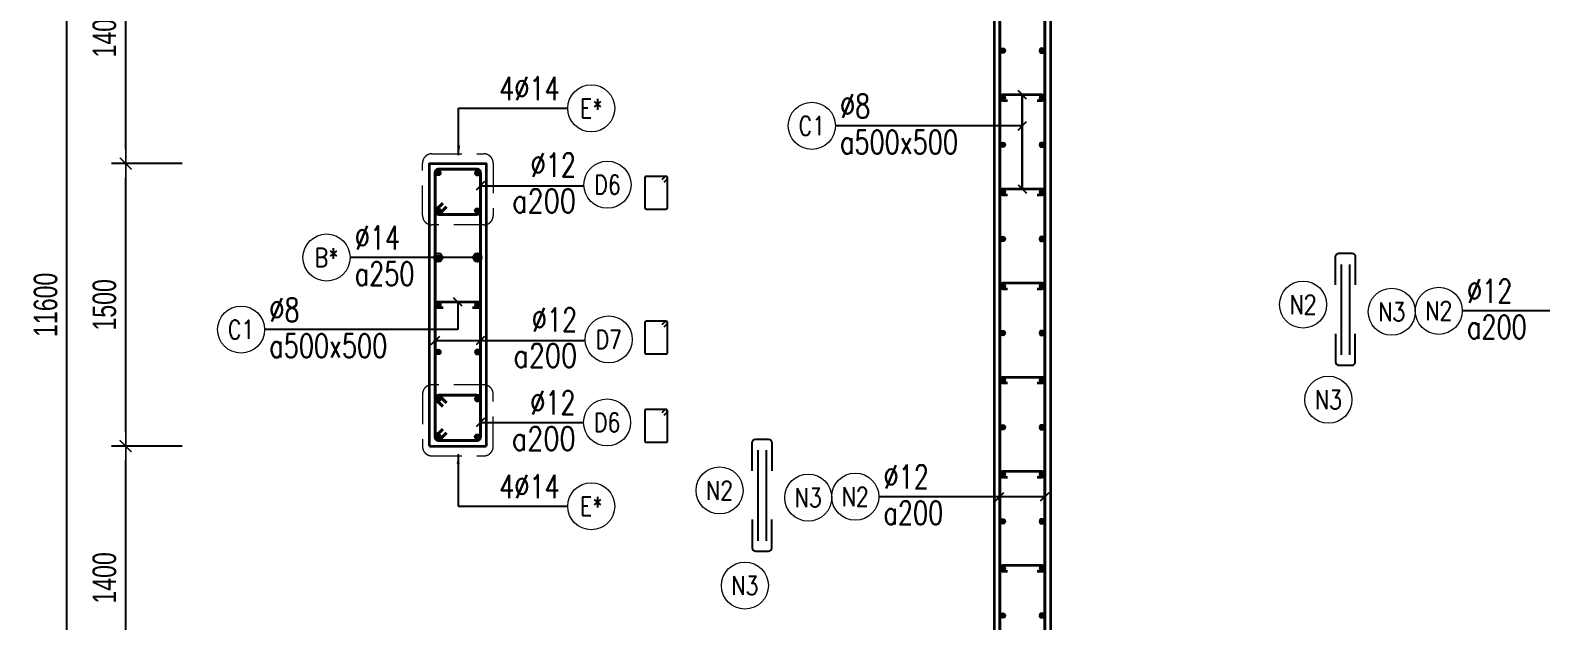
# Model space of a CAD drawing. Header units: millimetres. Extents: x 988833 to 1318015, y -9365 to 47591.
# Drawn here: x 1200475 to 1208500, y 5008 to 8144 of the extents above; entities that cross this region are included whole.
import ezdxf
from ezdxf.enums import TextEntityAlignment as Align

# ---------------------------------------------------------------- set-up
doc = ezdxf.new("R2010")
doc.units = ezdxf.units.MM
doc.header["$MEASUREMENT"] = 0
doc.linetypes.add('HIDDEN', pattern=[9.525, 6.35, -3.175])
doc.linetypes.add('HIDDEN2', pattern=[4.7625, 3.175, -1.5875])
doc.layers.get('0').update_dxf_attribs({"lineweight": 20})
doc.layers.get('Defpoints').update_dxf_attribs({"color": 151, "lineweight": 9})
doc.layers.add('Hidden', color=9, linetype='HIDDEN')
doc.layers.add('Ligature', color=1, linetype='Continuous')
for name, color, linetype, lineweight in [('KC-LEADER', 153, 'Continuous', 18), ('KC-THEP', 6, 'Continuous', 40), ('NDC_S_DIM', 1, 'Continuous', 15), ('NDC_S_HIDDEN', 8, 'HIDDEN2', 13), ('NDC_S_LEADER', 1, 'Continuous', 15), ('NDC_S_REBAR', 4, 'Continuous', 35), ('NDC_S_STIRRUP', 4, 'Continuous', 40), ('NDC_S_VN TEXT', 7, 'Continuous', 20), ('NDC_S_WALL', 6, 'Continuous', 35)]:
    doc.layers.add(name, color=color, linetype=linetype, lineweight=lineweight)
doc.styles.add('NDC_ARIAL', font='arial.ttf', dxfattribs={"width": 0.85})
doc.styles.add('NDC_DIM', font='', dxfattribs={"width": 0.75})
doc.styles.add('NDC_EN TXT', font='romans.shx', dxfattribs={"width": 0.8})
doc.styles.get('NDC_DIM').set_extended_font_data('Dotum')
doc.dimstyles.new('NDC_1-50', dxfattribs={"dimscale": 50, "dimtxt": 2.5, "dimasz": 1, "dimexe": 1.5, "dimexo": 0, "dimgap": 0.8, "dimtad": 1, "dimdec": 0, "dimdsep": 46, "dimtxsty": 'NDC_ARIAL', "dimblk": 'DIMMARK', "dimcen": 49999.938995, "dimdle": 1.5, "dimclrd": 1, "dimclre": 1, "dimclrt": 3, "dimadec": 0, "dimazin": 0, "dimtfac": 1, "dimtdec": 0, "dimtix": 1, "dimtmove": 2, "dimatfit": 3, "dimfxl": 1, "dimarcsym": 0})
doc.dimstyles.new('NDC_dim_30', dxfattribs={"dimscale": 30, "dimtxt": 2.5, "dimasz": 1.5, "dimexe": 1.5, "dimexo": 2.5, "dimgap": 1, "dimtad": 1, "dimdec": 0, "dimzin": 0, "dimdsep": 46, "dimtxsty": 'NDC_DIM', "dimblk": 'DIMMARK', "dimcen": 0.09, "dimdle": 1.2, "dimclrd": 1, "dimclre": 1, "dimclrt": 3, "dimadec": 0, "dimazin": 0, "dimtfac": 1, "dimtdec": 0, "dimtix": 1, "dimtofl": 0, "dimtmove": 0, "dimatfit": 3, "dimfxl": 6, "dimfxlon": 1, "dimtolj": 1, "dimtzin": 0, "dimarcsym": 0})
doc.dimstyles.new('NDC_dim_50', dxfattribs={"dimscale": 50, "dimtxt": 2.5, "dimasz": 1.5, "dimexe": 1.5, "dimexo": 2.5, "dimgap": 1, "dimtad": 1, "dimdec": 0, "dimzin": 0, "dimdsep": 46, "dimtxsty": 'NDC_DIM', "dimblk": 'DIMMARK', "dimcen": 0.09, "dimdle": 1.2, "dimclrd": 1, "dimclre": 1, "dimclrt": 3, "dimadec": 0, "dimazin": 0, "dimtfac": 1, "dimtdec": 0, "dimtix": 1, "dimtofl": 0, "dimtmove": 0, "dimatfit": 3, "dimfxl": 6, "dimfxlon": 1, "dimtolj": 1, "dimtzin": 0, "dimarcsym": 0})

# ---------------------------------------------------------------- blocks, each defined once
blk = doc.blocks.new('THEP')
at = {"layer": 'KC-LEADER', "color": 6}
blk.add_circle((0, 0), 14, dxfattribs=at)
at = {"layer": 'KC-THEP'}
for p, q in [((-14, 0), (14, 0)), ((9.9, 9.9), (-9.9, -9.9)), ((-9.9, 9.9), (9.9, -9.9)), ((0, 14), (0, -14))]:
    blk.add_line(p, q, dxfattribs=at)
blk = doc.blocks.new('A$C7BC65A55')
at = {"layer": 'Ligature'}
for p, q in [((-15.2, 372, 0), (-15.2, 38.5, 0)), ((15.2, 372, 0), (15.2, 38.5, 0))]:
    blk.add_line(p, q, dxfattribs=at)
for points in [[(-36.2, 296.5), (-36.2, 400.9, -0.414214), (-24, 413.1), (24, 413.1, -0.414214), (36.2, 400.9), (36.2, 296.5)], [(-36.2, 116.5), (-36.2, 12.2, 0.414214), (-24, 0), (24, 0, 0.414214), (36.2, 12.2), (36.2, 116.5)]]:
    blk.add_lwpolyline(points, format="xyb", dxfattribs=at)
blk = doc.blocks.new('DIMMARK')
at = {"layer": 'NDC_S_DIM', "color": 1}
blk.add_line((-1.5, 0), (1, 0), dxfattribs=at)
at = {"layer": 'NDC_S_DIM', "color": 2, "const_width": 0.1}
blk.add_lwpolyline([(-0.42, -0.42), (0.42, 0.42)], dxfattribs=at)
blk = doc.blocks.new('*U11')
blk.add_circle((-2.5, 0), 2.5)
at = {"layer": 'NDC_S_VN TEXT', "color": 3, "style": 'NDC_EN TXT', "width": 0.75}
for tag, p in [('DK1', (0.5, 0.85)), ('KC1', (0.5, -2.97))]:
    blk.add_attdef(tag, p, '', height=2.5, dxfattribs=at)
at = {"layer": 'NDC_S_VN TEXT', "color": 7, "style": 'NDC_EN TXT', "width": 0.8}
blk.add_attdef('SH2', text='', height=2, dxfattribs=at).set_placement((-2.5, 0), align=Align.MIDDLE)
blk = doc.blocks.new('*U12')
blk.add_circle((-2.5, 0), 2.5)
at = {"layer": 'NDC_S_VN TEXT', "color": 3, "style": 'NDC_EN TXT', "width": 0.75}
for tag, p in [('DK1', (0.5, 0.85)), ('KC1', (0.5, -2.97))]:
    blk.add_attdef(tag, p, '', height=2.5, dxfattribs=at)
at = {"layer": 'NDC_S_VN TEXT', "color": 7, "style": 'NDC_EN TXT', "width": 0.8}
blk.add_attdef('SH2', text='', height=2, dxfattribs=at).set_placement((-2.5, 0), align=Align.MIDDLE)
blk = doc.blocks.new('*U9')
blk.add_circle((2.5, 0), 2.5)
at = {"layer": 'NDC_S_VN TEXT', "color": 3, "style": 'NDC_EN TXT', "width": 0.75}
blk.add_attdef('DK2', text='', height=2.5, dxfattribs=at).set_placement((-0.85, 0.85), align=Align.RIGHT)
at = {"layer": 'NDC_S_VN TEXT', "color": 7, "style": 'NDC_EN TXT', "width": 0.8}
blk.add_attdef('SH3', text='', height=2, dxfattribs=at).set_placement((2.5, 0), align=Align.MIDDLE)
blk = doc.blocks.new('*U10')
blk.add_circle((2.5, 0), 2.5)
at = {"layer": 'NDC_S_VN TEXT', "color": 3, "style": 'NDC_EN TXT'}
for tag, width, p in [('DK2', 0.75, (-0.85, 0.85)), ('KC2', 0.8, (-0.85, -2.97))]:
    blk.add_attdef(tag, text='', height=2.5, dxfattribs=dict(at, width=width)).set_placement(p, align=Align.RIGHT)
at = {"layer": 'NDC_S_VN TEXT', "color": 7, "style": 'NDC_EN TXT', "width": 0.8}
blk.add_attdef('SH3', text='', height=2, dxfattribs=at).set_placement((2.5, 0), align=Align.MIDDLE)
blk = doc.blocks.new('*D1316')
at = {"layer": 'Defpoints', "color": 0, "ltscale": 200, "transparency": 16777216}
for p in [(1200669.3, 12485.6), (1202710.4, 12485.6), (1202710.5, 885.9)]:
    blk.add_point(p, dxfattribs=at)
at = {"layer": 'NDC_S_DIM', "color": 1, "lineweight": -2, "ltscale": 200, "transparency": 16777216}
for p, q in [((1200969.3, 12485.6), (1200594.3, 12485.6)), ((1200669.3, 960.9), (1200669.3, 12410.6)), ((1200969.3, 885.9), (1200594.3, 885.9))]:
    blk.add_line(p, q, dxfattribs=at)
at = {"layer": 'NDC_S_DIM', "color": 1, "lineweight": -2, "ltscale": 200, "transparency": 16777216, "xscale": 75, "yscale": 75, "zscale": 75}
for p, rotation in [((1200669.3, 12485.6), 90), ((1200669.3, 885.9), 270)]:
    blk.add_blockref('DIMMARK', p, dxfattribs=dict(at, rotation=rotation))
at = {"layer": 'NDC_S_DIM', "color": 3, "ltscale": 200, "transparency": 16777216, "insert": (1200556.7, 6685.7), "char_height": 125, "attachment_point": 5, "rotation": 90, "style": 'NDC_DIM'}
blk.add_mtext('\\A1;11600', dxfattribs=at)
blk = doc.blocks.new('*D1337')
at = {"layer": 'Defpoints', "color": 0, "ltscale": 200, "transparency": 16777216}
for p in [(1200981.9, 5935.6), (1202746.5, 5935.6), (1202746.5, 4535.6)]:
    blk.add_point(p, dxfattribs=at)
at = {"layer": 'NDC_S_DIM', "color": 1, "lineweight": -2, "ltscale": 200, "transparency": 16777216}
for p, q in [((1201281.9, 5935.6), (1200906.9, 5935.6)), ((1200981.9, 4610.6), (1200981.9, 5860.6)), ((1201281.9, 4535.6), (1200906.9, 4535.6))]:
    blk.add_line(p, q, dxfattribs=at)
at = {"layer": 'NDC_S_DIM', "color": 1, "lineweight": -2, "ltscale": 200, "transparency": 16777216, "xscale": 75, "yscale": 75, "zscale": 75}
for p, rotation in [((1200981.9, 5935.6), 90), ((1200981.9, 4535.6), 270)]:
    blk.add_blockref('DIMMARK', p, dxfattribs=dict(at, rotation=rotation))
at = {"layer": 'NDC_S_DIM', "color": 3, "ltscale": 200, "transparency": 16777216, "insert": (1200869.3, 5235.6), "char_height": 125, "attachment_point": 5, "rotation": 90, "style": 'NDC_DIM'}
blk.add_mtext('\\A1;1400', dxfattribs=at)
blk = doc.blocks.new('*D1338')
at = {"layer": 'Defpoints', "color": 0, "ltscale": 200, "transparency": 16777216}
for p in [(1200981.9, 7435.6), (1202746.5, 7435.6), (1202746.5, 5935.6)]:
    blk.add_point(p, dxfattribs=at)
at = {"layer": 'NDC_S_DIM', "color": 1, "lineweight": -2, "ltscale": 200, "transparency": 16777216}
for p, q in [((1201281.9, 7435.6), (1200906.9, 7435.6)), ((1200981.9, 6010.6), (1200981.9, 7360.6)), ((1201281.9, 5935.6), (1200906.9, 5935.6))]:
    blk.add_line(p, q, dxfattribs=at)
at = {"layer": 'NDC_S_DIM', "color": 1, "lineweight": -2, "ltscale": 200, "transparency": 16777216, "xscale": 75, "yscale": 75, "zscale": 75}
for p, rotation in [((1200981.9, 7435.6), 90), ((1200981.9, 5935.6), 270)]:
    blk.add_blockref('DIMMARK', p, dxfattribs=dict(at, rotation=rotation))
at = {"layer": 'NDC_S_DIM', "color": 3, "ltscale": 200, "transparency": 16777216, "insert": (1200869.3, 6685.6), "char_height": 125, "attachment_point": 5, "rotation": 90, "style": 'NDC_DIM'}
blk.add_mtext('\\A1;1500', dxfattribs=at)
blk = doc.blocks.new('*D1339')
at = {"layer": 'Defpoints', "color": 0, "ltscale": 200, "transparency": 16777216}
for p in [(1200981.9, 8835.6), (1202746.5, 8835.6), (1202746.5, 7435.6)]:
    blk.add_point(p, dxfattribs=at)
at = {"layer": 'NDC_S_DIM', "color": 1, "lineweight": -2, "ltscale": 200, "transparency": 16777216}
for p, q in [((1201281.9, 8835.6), (1200906.9, 8835.6)), ((1200981.9, 7510.6), (1200981.9, 8760.6)), ((1201281.9, 7435.6), (1200906.9, 7435.6))]:
    blk.add_line(p, q, dxfattribs=at)
at = {"layer": 'NDC_S_DIM', "color": 1, "lineweight": -2, "ltscale": 200, "transparency": 16777216, "xscale": 75, "yscale": 75, "zscale": 75}
for p, rotation in [((1200981.9, 8835.6), 90), ((1200981.9, 7435.6), 270)]:
    blk.add_blockref('DIMMARK', p, dxfattribs=dict(at, rotation=rotation))
at = {"layer": 'NDC_S_DIM', "color": 3, "ltscale": 200, "transparency": 16777216, "insert": (1200869.3, 8135.6), "char_height": 125, "attachment_point": 5, "rotation": 90, "style": 'NDC_DIM'}
blk.add_mtext('\\A1;1400', dxfattribs=at)

msp = doc.modelspace()

# ---------------------------------------------------------------- linework, layer by layer
for centre in [(1207237.4, 6686.9), (1207708.4, 6648.7), (1207371.8, 6181.9), (1204137.4, 5700), (1204608.4, 5661.8), (1204271.8, 5195)]:
    msp.add_circle(centre, 125)
at = {"layer": 'Ligature'}
for points in [[(1203842.5, 7337.8), (1203858.5, 7353.8, 0.668179), (1203852.7, 7367.7), (1203748.1, 7367.7, 0.414214), (1203739.9, 7359.6), (1203739.9, 7202.4, 0.414214), (1203748.1, 7194.3), (1203852.7, 7194.3, 0.414214), (1203860.9, 7202.4), (1203860.9, 7359.6, 0.668179), (1203847, 7365.3), (1203831, 7349.4)], [(1203842.5, 6568.7), (1203858.5, 6584.6, 0.668179), (1203852.7, 6598.6), (1203748.1, 6598.6, 0.414214), (1203739.9, 6590.4), (1203739.9, 6433.3, 0.414214), (1203748.1, 6425.1), (1203852.7, 6425.1, 0.414214), (1203860.9, 6433.3), (1203860.9, 6590.4, 0.668179), (1203846.9, 6596.2), (1203831, 6580.2)], [(1203842.5, 6100.1), (1203858.5, 6116.1, 0.668179), (1203852.7, 6130), (1203748.1, 6130, 0.414214), (1203739.9, 6121.8), (1203739.9, 5964.7, 0.414214), (1203748.1, 5956.6), (1203852.7, 5956.6, 0.414214), (1203860.9, 5964.7), (1203860.9, 6121.8, 0.668179), (1203846.9, 6127.6), (1203831, 6111.6)]]:
    msp.add_lwpolyline(points, format="xyb", dxfattribs=at)
at = {"layer": 'NDC_S_HIDDEN', "ltscale": 50}
for points in [[(1202608.9, 7487.7), (1202884.7, 7487.7, -0.414214), (1202934.7, 7437.7), (1202934.7, 7160.1, -0.414214), (1202884.7, 7110.1), (1202608.9, 7110.1, -0.414214), (1202558.9, 7160.1), (1202558.9, 7437.7, -0.414214)], [(1202608.9, 5883.5), (1202884.7, 5883.5, 0.414214), (1202934.7, 5933.5), (1202934.7, 6211.1, 0.414214), (1202884.7, 6261.1), (1202608.9, 6261.1, 0.414214), (1202558.9, 6211.1), (1202558.9, 5933.5, 0.414214)]]:
    msp.add_lwpolyline(points, format="xyb", close=True, dxfattribs=at)
at = {"layer": 'NDC_S_REBAR'}
for points in [[(1205824.2, 7770.6), (1205849.2, 7770.6, 1), (1205849.2, 7800.6), (1205642.2, 7800.6, 1), (1205642.2, 7770.6), (1205667.2, 7770.6)], [(1205824.2, 7270.6), (1205849.2, 7270.6, 1), (1205849.2, 7300.6), (1205642.2, 7300.6, 1), (1205642.2, 7270.6), (1205667.2, 7270.6)], [(1205824.2, 6770.6), (1205849.2, 6770.6, 1), (1205849.2, 6800.6), (1205642.2, 6800.6, 1), (1205642.2, 6770.6), (1205667.2, 6770.6)], [(1202825, 6670.6), (1202850, 6670.6, 1), (1202850, 6700.6), (1202643, 6700.6, 1), (1202643, 6670.6), (1202668, 6670.6)], [(1205824.2, 6270.6), (1205849.2, 6270.6, 1), (1205849.2, 6300.6), (1205642.2, 6300.6, 1), (1205642.2, 6270.6), (1205667.2, 6270.6)], [(1205824.2, 5770.6), (1205849.2, 5770.6, 1), (1205849.2, 5800.6), (1205642.2, 5800.6, 1), (1205642.2, 5770.6), (1205667.2, 5770.6)], [(1205824.2, 5270.6), (1205849.2, 5270.6, 1), (1205849.2, 5300.6), (1205642.2, 5300.6, 1), (1205642.2, 5270.6), (1205667.2, 5270.6)]]:
    msp.add_lwpolyline(points, format="xyb", dxfattribs=at)
at = {"layer": 'NDC_S_STIRRUP'}
for points in [[(1205665.7, 575.6), (1205625.7, 535.6, 0.414214), (1205645.7, 515.6), (1205845.7, 515.6, 0.414214), (1205865.7, 535.6), (1205865.7, 12835.6, 0.414214), (1205845.7, 12855.6), (1205645.7, 12855.6, 0.414214), (1205625.7, 12835.6), (1205625.7, 535.6, 0.414214), (1205645.7, 515.6), (1205685.7, 555.6)], [(1202666.5, 6025.6), (1202626.5, 5985.6, 0.414214), (1202646.5, 5965.6), (1202846.5, 5965.6, 0.414214), (1202866.5, 5985.6), (1202866.5, 7385.6, 0.414214), (1202846.5, 7405.6), (1202646.5, 7405.6, 0.414214), (1202626.5, 7385.6), (1202626.5, 5985.6, 0.414214), (1202646.5, 5965.6), (1202686.5, 6005.6)], [(1202666.5, 7226.1), (1202626.5, 7186.1, 0.414214), (1202646.5, 7166.1), (1202846.5, 7166.1, 0.414214), (1202866.5, 7186.1), (1202866.5, 7385.6, 0.414214), (1202846.5, 7405.6), (1202646.5, 7405.6, 0.414214), (1202626.5, 7385.6), (1202626.5, 7186.1, 0.414214), (1202646.5, 7166.1), (1202686.5, 7206.1)], [(1202666.5, 6145.1), (1202626.5, 6185.1, -0.414214), (1202646.5, 6205.1), (1202846.5, 6205.1, -0.414214), (1202866.5, 6185.1), (1202866.5, 5985.6, -0.414214), (1202846.5, 5965.6), (1202646.5, 5965.6, -0.414214), (1202626.5, 5985.6), (1202626.5, 6185.1, -0.414214), (1202646.5, 6205.1), (1202686.5, 6165.1)]]:
    msp.add_lwpolyline(points, format="xyb", dxfattribs=at)
at = {"layer": 'NDC_S_WALL', "ltscale": 200}
for points in [[(1205596.5, 12385.6), (1205596.5, 985.6), (1202896.5, 985.6), (1202896.5, 985.6), (1202896.5, 1635.6)], [(1202596.5, 1635.6), (1202596.5, 485.6), (1202596.5, 485.6), (1207346.5, 485.6), (1207346.5, 485.6), (1207346.5, 985.6), (1207346.5, 985.6), (1205896.5, 985.6), (1205896.5, 2535.6), (1205896.5, 2535.6), (1207346.5, 2535.6), (1207346.5, 2835.6), (1205896.5, 2835.6), (1205896.5, 2835.6), (1205896.5, 9885.6)], [(1202596.5, 5935.6), (1202596.5, 7435.6), (1202596.5, 7435.6), (1202896.5, 7435.6), (1202896.5, 7435.6), (1202896.5, 5935.6)], [(1202596.5, 5935.6), (1202896.5, 5935.6)]]:
    msp.add_lwpolyline(points, dxfattribs=at)

# ---------------------------------------------------------------- block references
at = {"layer": 'Hidden', "xscale": 1.44, "yscale": 1.44, "zscale": 1.44}
for p in [(1207462.5, 6364.6, 0), (1204362.5, 5377.7, 0)]:
    msp.add_blockref('A$C7BC65A55', p, dxfattribs=at)
at = {"layer": 'KC-THEP'}
for p, rotation in [((1205642.2, 8035.6), 189.6685644363809), ((1205642.2, 7785.6), 189.6685644363809), ((1205642.2, 7535.6), 189.6685644363809), ((1202643, 7385.6), 189.6685644363809), ((1205642.2, 7285.6), 189.6685644363809), ((1202850, 7185.6), 9.668564436380926), ((1205642.2, 7035.6), 189.6685644363809), ((1202643, 6935.6), 189.6685644363809), ((1205642.2, 6785.6), 189.6685644363809), ((1202643, 6685.6), 189.6685644363809), ((1205642.2, 6535.6), 189.6685644363809), ((1202643, 6435.6), 189.6685644363809), ((1205642.2, 6285.6), 189.6685644363809), ((1202643, 6185.6), 189.6685644363809), ((1205642.2, 6035.6), 189.6685644363809), ((1202850, 5985.6), 9.668564436380946), ((1205642.2, 5785.6), 189.6685644363809), ((1205642.2, 5535.6), 189.6685644363809), ((1205642.2, 5285.6), 189.6685644363809), ((1205642.2, 5035.6), 189.6685644363809)]:
    msp.add_blockref('THEP', p, dxfattribs=dict(at, rotation=rotation))
at = {"layer": 'KC-THEP', "xscale": -1}
for p, rotation in [((1205849.2, 8035.6), 170.331435563619), ((1205849.2, 7785.6), 170.331435563619), ((1205849.2, 7535.6), 170.331435563619), ((1202850, 7385.6), 170.331435563619), ((1205849.2, 7285.6), 170.331435563619), ((1202643, 7185.6), 350.3314355636191), ((1205849.2, 7035.6), 170.331435563619), ((1202850, 6935.6), 170.331435563619), ((1205849.2, 6785.6), 170.331435563619), ((1202850, 6685.6), 170.331435563619), ((1205849.2, 6535.6), 170.331435563619), ((1202850, 6435.6), 170.331435563619), ((1205849.2, 6285.6), 170.331435563619), ((1202850, 6185.6), 170.331435563619), ((1205849.2, 6035.6), 170.331435563619), ((1202643, 5985.6), 350.3314355636191), ((1205849.2, 5785.6), 170.331435563619), ((1205849.2, 5535.6), 170.331435563619), ((1205849.2, 5285.6), 170.331435563619), ((1205849.2, 5035.6), 170.331435563619)]:
    msp.add_blockref('THEP', p, dxfattribs=dict(at, rotation=rotation))
at = {"layer": 'NDC_S_VN TEXT', "xscale": 50, "yscale": 50, "zscale": 50}
for name, p, values in [('*U9', (1203330.4, 7729.1), {'SH3': 'E*', 'DK2': '4%%C14'}), ('*U12', (1204752.4, 7636.2), {'SH2': 'C1', 'DK1': '%%c8', 'KC1': 'a500x500'}), ('*U10', (1203416.7, 7323.5), {'SH3': 'D6', 'DK2': '%%c12', 'KC2': 'a200'}), ('*U11', (1202174, 6936.8), {'SH2': 'B*', 'DK1': '%%C14', 'KC1': 'a250'}), ('*U11', (1208083.3, 6653.9), {'SH2': 'N2', 'DK1': '%%C12', 'KC1': 'a200'}), ('*U11', (1201720.1, 6554.3), {'SH2': 'C1', 'DK1': '%%c8', 'KC1': 'a500x500'}), ('*U10', (1203423.2, 6501.8), {'SH3': 'D7', 'DK2': '%%c12', 'KC2': 'a200'}), ('*U10', (1203414.7, 6061.1), {'SH3': 'D6', 'DK2': '%%c12', 'KC2': 'a200'}), ('*U9', (1203330.4, 5616.1), {'SH3': 'E*', 'DK2': '4%%C14'}), ('*U11', (1204983.3, 5667), {'SH2': 'N2', 'DK1': '%%C12', 'KC1': 'a200'})]:
    msp.add_blockref(name, p, dxfattribs=at).add_auto_attribs(values)

# ---------------------------------------------------------------- texts
at = {"layer": 'NDC_S_VN TEXT', "color": 7, "style": 'NDC_EN TXT', "width": 0.8}
for tag, p in [('N2', (1207237.4, 6686.9)), ('N3', (1207708.4, 6648.7)), ('N3', (1207371.8, 6181.9)), ('N2', (1204137.4, 5700)), ('N3', (1204608.4, 5661.8)), ('N3', (1204271.8, 5195))]:
    msp.add_attdef(tag, text='3', height=100, dxfattribs=at).set_placement(p, align=Align.MIDDLE)

# ---------------------------------------------------------------- dimensions: what is measured, and where the dimension line sits
at = {"layer": 'NDC_S_DIM', "ltscale": 200}
for base, p1, p2, picture, middle in [((1200669.3, 12485.6), (1202710.5, 885.9), (1202710.4, 12485.6), '*D1316', (1200556.7, 6685.7)), ((1200981.9, 8835.6), (1202746.5, 7435.6), (1202746.5, 8835.6), '*D1339', (1200869.3, 8135.6)), ((1200981.9, 7435.6), (1202746.5, 5935.6), (1202746.5, 7435.6), '*D1338', (1200869.3, 6685.6)), ((1200981.9, 5935.6), (1202746.5, 4535.6), (1202746.5, 5935.6), '*D1337', (1200869.3, 5235.6))]:
    dim = msp.add_linear_dim(base=base, p1=p1, p2=p2, angle=90, dimstyle='NDC_dim_50', override={"dimtmove": 1}, dxfattribs=at)
    dim.commit()
    dim.dimension.update_dxf_attribs({"geometry": picture, "text_midpoint": middle})

# ---------------------------------------------------------------- leaders
at = {"layer": 'NDC_S_LEADER'}
for points, dimstyle, override in [([(1205745.7, 7800.6), (1205745.7, 7300.6)], 'NDC_dim_30', {"dimtad": 0, "dimldrblk": 'Oblique'}), ([(1205745.7, 7300.6), (1205745.7, 7800.6)], 'NDC_dim_30', {"dimtad": 0, "dimldrblk": 'Oblique'}), ([(1202751, 7480.3), (1202751, 7729.1), (1203332.6, 7729.1)], 'NDC_1-50', {"dimgap": 0.8, "dimtad": 0}), ([(1205745.7, 7636.2), (1204752.4, 7636.2)], 'NDC_dim_30', {"dimtad": 0, "dimldrblk": 'Oblique'}), ([(1202866.5, 7317.2), (1203416.8, 7317.2)], 'NDC_dim_30', {"dimtad": 0, "dimldrblk": 'Oblique'}), ([(1202850.3, 6937.3), (1202174, 6936.8)], 'NDC_dim_30', {"dimtad": 0, "dimldrblk": 'Origin'}), ([(1202642.7, 6937.1), (1202174, 6936.8)], 'NDC_dim_30', {"dimtad": 0, "dimldrblk": 'Origin'}), ([(1202746.5, 6700.6), (1202746.5, 6554.6), (1201720.1, 6554.4)], 'NDC_dim_30', {"dimtad": 0, "dimldrblk": 'Oblique'}), ([(1208965.7, 6653.7), (1208083.3, 6653.7)], 'NDC_dim_30', {"dimtad": 0, "dimldrblk": 'Oblique'}), ([(1208725.7, 6653.7), (1208083.3, 6653.7)], 'NDC_dim_30', {"dimtad": 0, "dimldrblk": 'Oblique'}), ([(1202626.5, 6495.4), (1203423.3, 6495.4)], 'NDC_dim_30', {"dimtad": 0, "dimldrblk": 'Oblique'}), ([(1202866.5, 6495.4), (1203423.3, 6495.4)], 'NDC_dim_30', {"dimtad": 0, "dimldrblk": 'Oblique'}), ([(1202866.5, 6061.1), (1203416.8, 6061.1)], 'NDC_dim_30', {"dimtad": 0, "dimldrblk": 'Oblique'}), ([(1202748.6, 5892.1), (1202748.6, 5616.1), (1203330.2, 5616.1)], 'NDC_1-50', {"dimgap": 0.8, "dimtad": 0}), ([(1205865.7, 5666.8), (1204983.3, 5666.8)], 'NDC_dim_30', {"dimtad": 0, "dimldrblk": 'Oblique'}), ([(1205625.7, 5666.8), (1204983.3, 5666.8)], 'NDC_dim_30', {"dimtad": 0, "dimldrblk": 'Oblique'})]:
    msp.add_leader(points, dimstyle=dimstyle, override=override, dxfattribs=at)

doc.saveas('drawing.dxf')
